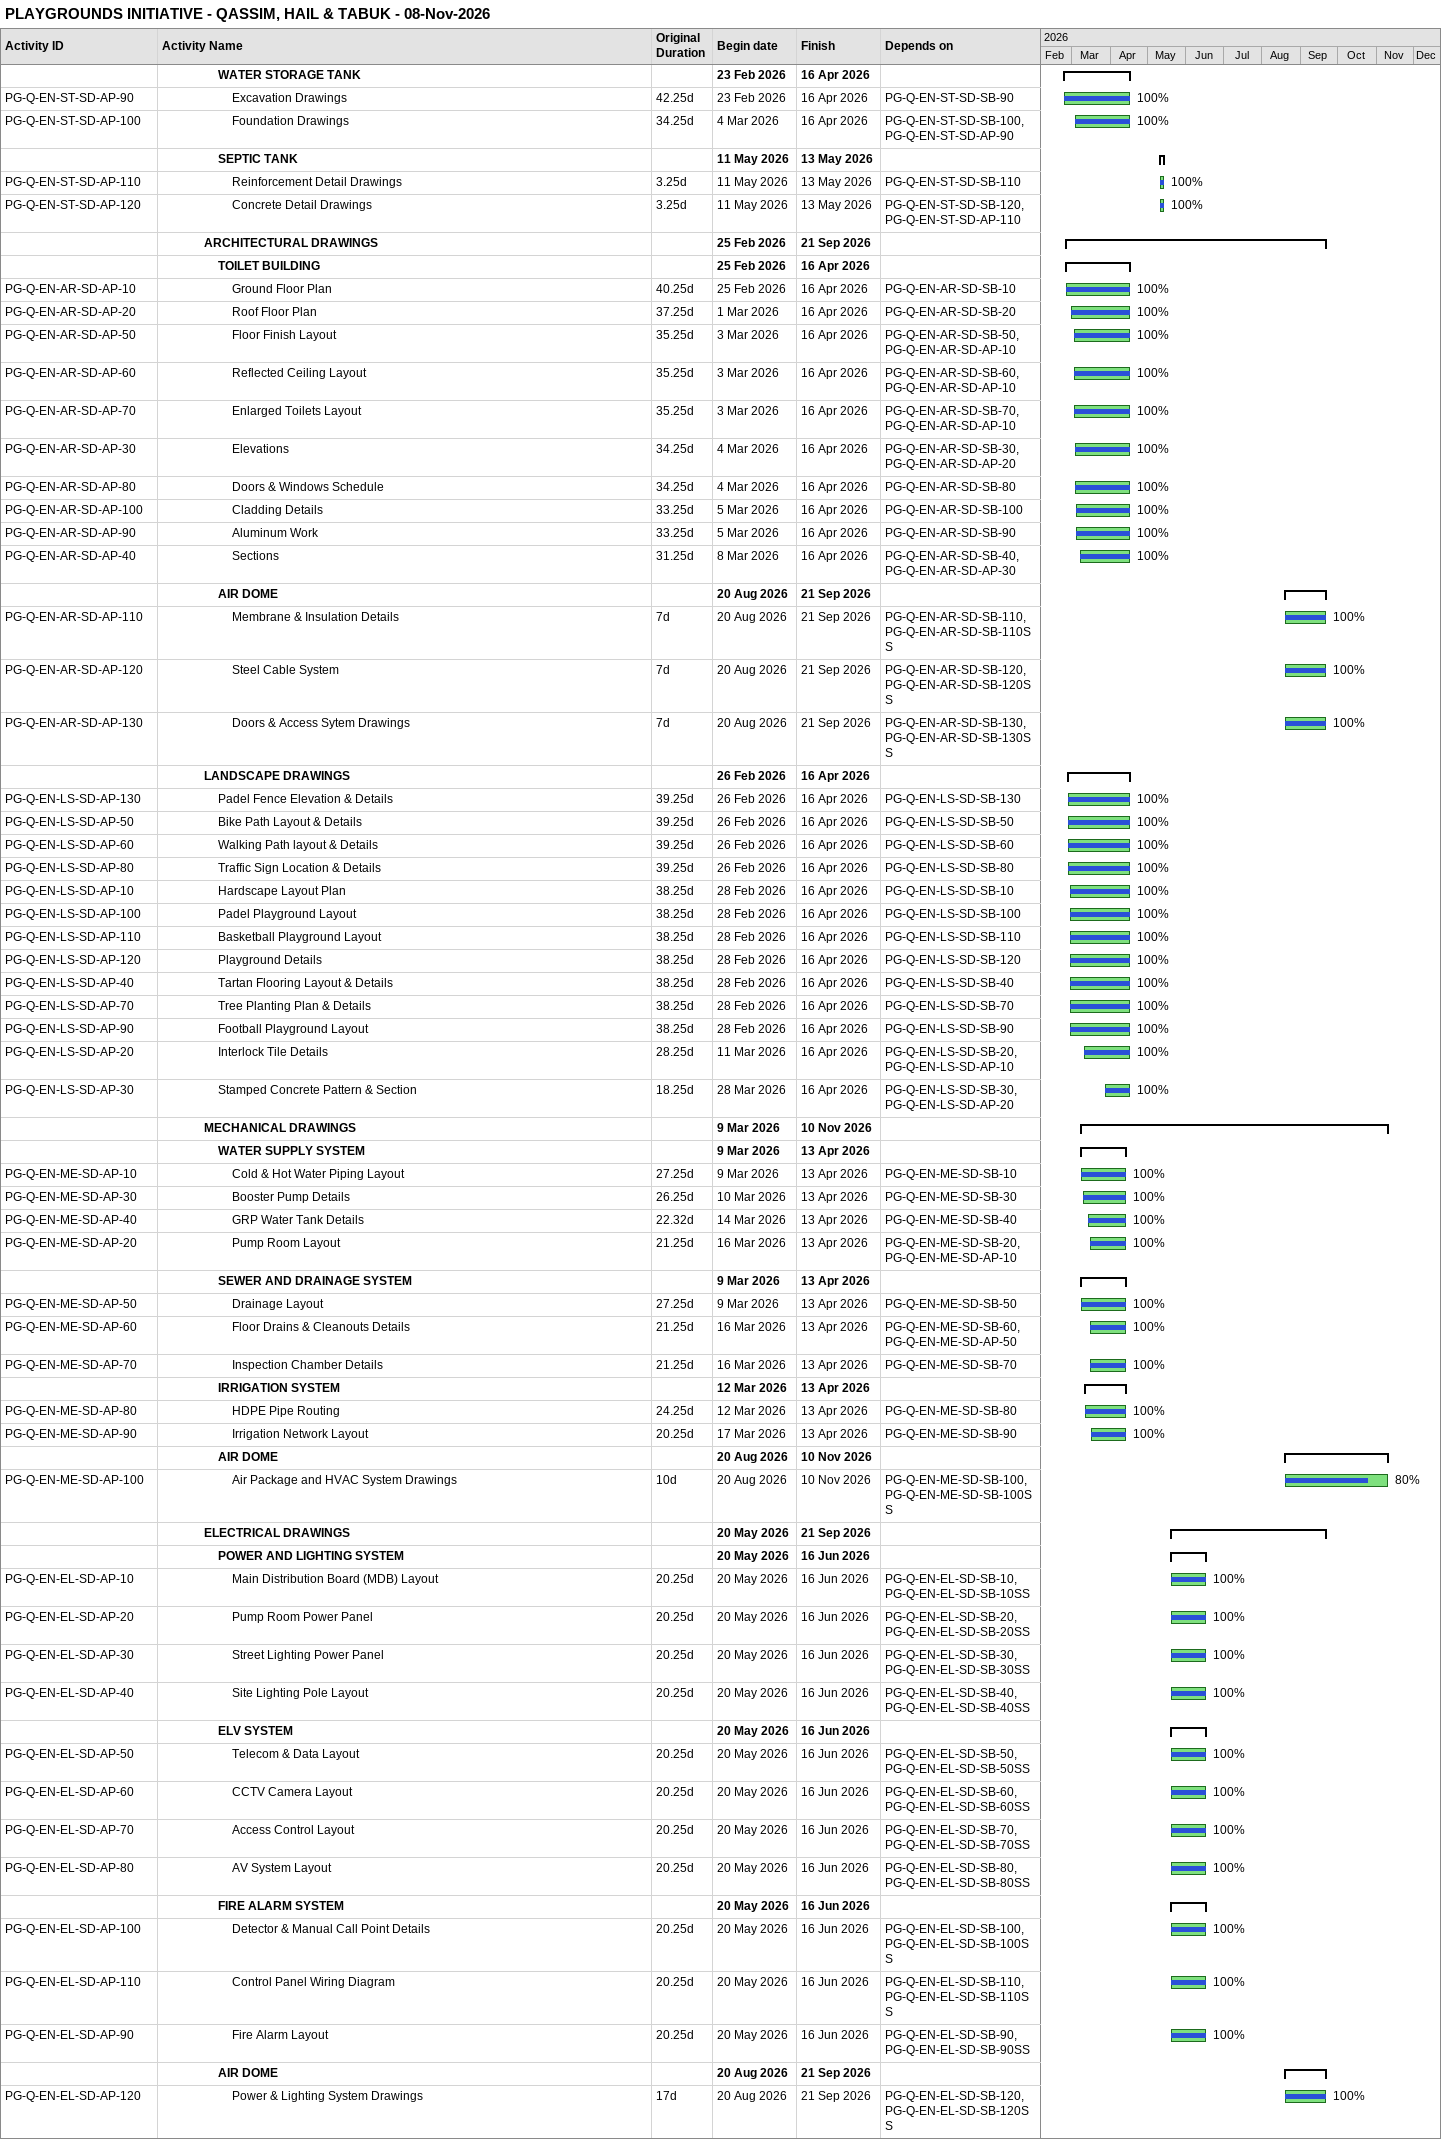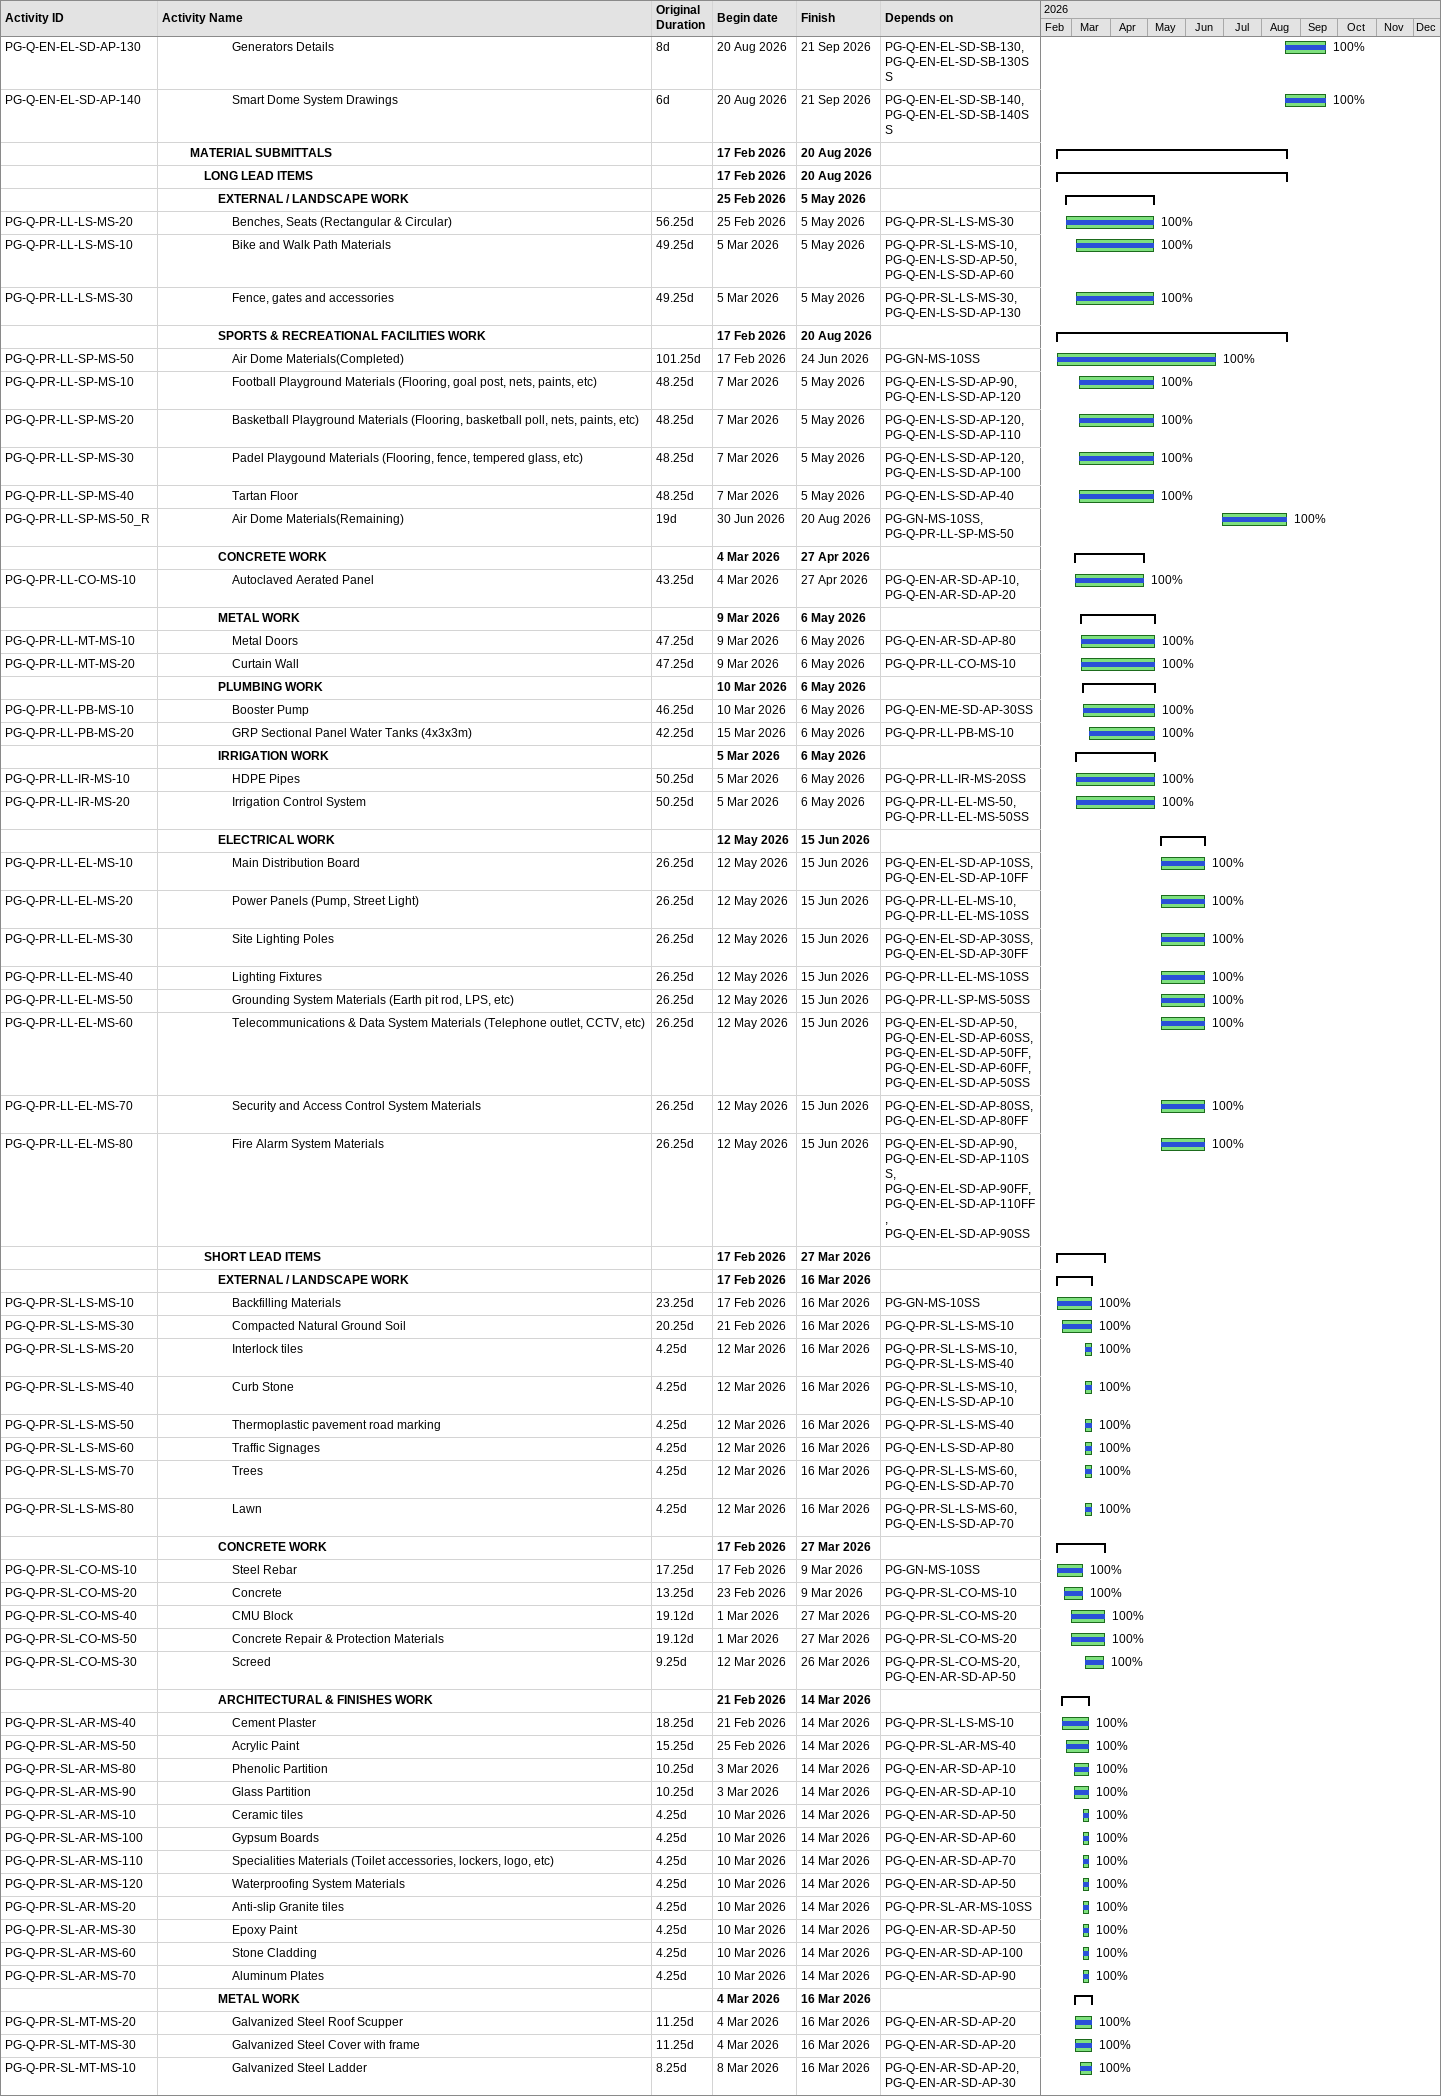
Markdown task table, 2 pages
PLAYGROUNDS INITIATIVE - QASSIM, HAIL & TABUK - 08-Nov-2026

| ID | Level | Task | Original duration | Start | Finish | Predecessors | % complete |
|---|---|---|---|---|---|---|---|
|  | 5 | **WATER STORAGE TANK** |  | 2026-02-23 | 2026-04-16 |  |  |
| PG-Q-EN-ST-SD-AP-90 | 6 | Excavation Drawings | 42.25d | 2026-02-23 | 2026-04-16 | PG-Q-EN-ST-SD-SB-90 | 100 |
| PG-Q-EN-ST-SD-AP-100 | 6 | Foundation Drawings | 34.25d | 2026-03-04 | 2026-04-16 | PG-Q-EN-ST-SD-SB-100, PG-Q-EN-ST-SD-AP-90 | 100 |
|  | 5 | **SEPTIC TANK** |  | 2026-05-11 | 2026-05-13 |  |  |
| PG-Q-EN-ST-SD-AP-110 | 6 | Reinforcement Detail Drawings | 3.25d | 2026-05-11 | 2026-05-13 | PG-Q-EN-ST-SD-SB-110 | 100 |
| PG-Q-EN-ST-SD-AP-120 | 6 | Concrete Detail Drawings | 3.25d | 2026-05-11 | 2026-05-13 | PG-Q-EN-ST-SD-SB-120, PG-Q-EN-ST-SD-AP-110 | 100 |
|  | 4 | **ARCHITECTURAL DRAWINGS** |  | 2026-02-25 | 2026-09-21 |  |  |
|  | 5 | **TOILET BUILDING** |  | 2026-02-25 | 2026-04-16 |  |  |
| PG-Q-EN-AR-SD-AP-10 | 6 | Ground Floor Plan | 40.25d | 2026-02-25 | 2026-04-16 | PG-Q-EN-AR-SD-SB-10 | 100 |
| PG-Q-EN-AR-SD-AP-20 | 6 | Roof Floor Plan | 37.25d | 2026-03-01 | 2026-04-16 | PG-Q-EN-AR-SD-SB-20 | 100 |
| PG-Q-EN-AR-SD-AP-50 | 6 | Floor Finish Layout | 35.25d | 2026-03-03 | 2026-04-16 | PG-Q-EN-AR-SD-SB-50, PG-Q-EN-AR-SD-AP-10 | 100 |
| PG-Q-EN-AR-SD-AP-60 | 6 | Reflected Ceiling Layout | 35.25d | 2026-03-03 | 2026-04-16 | PG-Q-EN-AR-SD-SB-60, PG-Q-EN-AR-SD-AP-10 | 100 |
| PG-Q-EN-AR-SD-AP-70 | 6 | Enlarged Toilets Layout | 35.25d | 2026-03-03 | 2026-04-16 | PG-Q-EN-AR-SD-SB-70, PG-Q-EN-AR-SD-AP-10 | 100 |
| PG-Q-EN-AR-SD-AP-30 | 6 | Elevations | 34.25d | 2026-03-04 | 2026-04-16 | PG-Q-EN-AR-SD-SB-30, PG-Q-EN-AR-SD-AP-20 | 100 |
| PG-Q-EN-AR-SD-AP-80 | 6 | Doors & Windows Schedule | 34.25d | 2026-03-04 | 2026-04-16 | PG-Q-EN-AR-SD-SB-80 | 100 |
| PG-Q-EN-AR-SD-AP-100 | 6 | Cladding Details | 33.25d | 2026-03-05 | 2026-04-16 | PG-Q-EN-AR-SD-SB-100 | 100 |
| PG-Q-EN-AR-SD-AP-90 | 6 | Aluminum Work | 33.25d | 2026-03-05 | 2026-04-16 | PG-Q-EN-AR-SD-SB-90 | 100 |
| PG-Q-EN-AR-SD-AP-40 | 6 | Sections | 31.25d | 2026-03-08 | 2026-04-16 | PG-Q-EN-AR-SD-SB-40, PG-Q-EN-AR-SD-AP-30 | 100 |
|  | 5 | **AIR DOME** |  | 2026-08-20 | 2026-09-21 |  |  |
| PG-Q-EN-AR-SD-AP-110 | 6 | Membrane & Insulation Details | 7d | 2026-08-20 | 2026-09-21 | PG-Q-EN-AR-SD-SB-110, PG-Q-EN-AR-SD-SB-110SS | 100 |
| PG-Q-EN-AR-SD-AP-120 | 6 | Steel Cable System | 7d | 2026-08-20 | 2026-09-21 | PG-Q-EN-AR-SD-SB-120, PG-Q-EN-AR-SD-SB-120SS | 100 |
| PG-Q-EN-AR-SD-AP-130 | 6 | Doors & Access Sytem Drawings | 7d | 2026-08-20 | 2026-09-21 | PG-Q-EN-AR-SD-SB-130, PG-Q-EN-AR-SD-SB-130SS | 100 |
|  | 4 | **LANDSCAPE DRAWINGS** |  | 2026-02-26 | 2026-04-16 |  |  |
| PG-Q-EN-LS-SD-AP-130 | 5 | Padel Fence Elevation & Details | 39.25d | 2026-02-26 | 2026-04-16 | PG-Q-EN-LS-SD-SB-130 | 100 |
| PG-Q-EN-LS-SD-AP-50 | 5 | Bike Path Layout & Details | 39.25d | 2026-02-26 | 2026-04-16 | PG-Q-EN-LS-SD-SB-50 | 100 |
| PG-Q-EN-LS-SD-AP-60 | 5 | Walking Path layout & Details | 39.25d | 2026-02-26 | 2026-04-16 | PG-Q-EN-LS-SD-SB-60 | 100 |
| PG-Q-EN-LS-SD-AP-80 | 5 | Traffic Sign Location & Details | 39.25d | 2026-02-26 | 2026-04-16 | PG-Q-EN-LS-SD-SB-80 | 100 |
| PG-Q-EN-LS-SD-AP-10 | 5 | Hardscape Layout Plan | 38.25d | 2026-02-28 | 2026-04-16 | PG-Q-EN-LS-SD-SB-10 | 100 |
| PG-Q-EN-LS-SD-AP-100 | 5 | Padel Playground Layout | 38.25d | 2026-02-28 | 2026-04-16 | PG-Q-EN-LS-SD-SB-100 | 100 |
| PG-Q-EN-LS-SD-AP-110 | 5 | Basketball Playground Layout | 38.25d | 2026-02-28 | 2026-04-16 | PG-Q-EN-LS-SD-SB-110 | 100 |
| PG-Q-EN-LS-SD-AP-120 | 5 | Playground Details | 38.25d | 2026-02-28 | 2026-04-16 | PG-Q-EN-LS-SD-SB-120 | 100 |
| PG-Q-EN-LS-SD-AP-40 | 5 | Tartan Flooring Layout & Details | 38.25d | 2026-02-28 | 2026-04-16 | PG-Q-EN-LS-SD-SB-40 | 100 |
| PG-Q-EN-LS-SD-AP-70 | 5 | Tree Planting Plan & Details | 38.25d | 2026-02-28 | 2026-04-16 | PG-Q-EN-LS-SD-SB-70 | 100 |
| PG-Q-EN-LS-SD-AP-90 | 5 | Football Playground Layout | 38.25d | 2026-02-28 | 2026-04-16 | PG-Q-EN-LS-SD-SB-90 | 100 |
| PG-Q-EN-LS-SD-AP-20 | 5 | Interlock Tile Details | 28.25d | 2026-03-11 | 2026-04-16 | PG-Q-EN-LS-SD-SB-20, PG-Q-EN-LS-SD-AP-10 | 100 |
| PG-Q-EN-LS-SD-AP-30 | 5 | Stamped Concrete Pattern & Section | 18.25d | 2026-03-28 | 2026-04-16 | PG-Q-EN-LS-SD-SB-30, PG-Q-EN-LS-SD-AP-20 | 100 |
|  | 4 | **MECHANICAL DRAWINGS** |  | 2026-03-09 | 2026-11-10 |  |  |
|  | 5 | **WATER SUPPLY SYSTEM** |  | 2026-03-09 | 2026-04-13 |  |  |
| PG-Q-EN-ME-SD-AP-10 | 6 | Cold & Hot Water Piping Layout | 27.25d | 2026-03-09 | 2026-04-13 | PG-Q-EN-ME-SD-SB-10 | 100 |
| PG-Q-EN-ME-SD-AP-30 | 6 | Booster Pump Details | 26.25d | 2026-03-10 | 2026-04-13 | PG-Q-EN-ME-SD-SB-30 | 100 |
| PG-Q-EN-ME-SD-AP-40 | 6 | GRP Water Tank Details | 22.32d | 2026-03-14 | 2026-04-13 | PG-Q-EN-ME-SD-SB-40 | 100 |
| PG-Q-EN-ME-SD-AP-20 | 6 | Pump Room Layout | 21.25d | 2026-03-16 | 2026-04-13 | PG-Q-EN-ME-SD-SB-20, PG-Q-EN-ME-SD-AP-10 | 100 |
|  | 5 | **SEWER AND DRAINAGE SYSTEM** |  | 2026-03-09 | 2026-04-13 |  |  |
| PG-Q-EN-ME-SD-AP-50 | 6 | Drainage Layout | 27.25d | 2026-03-09 | 2026-04-13 | PG-Q-EN-ME-SD-SB-50 | 100 |
| PG-Q-EN-ME-SD-AP-60 | 6 | Floor Drains & Cleanouts Details | 21.25d | 2026-03-16 | 2026-04-13 | PG-Q-EN-ME-SD-SB-60, PG-Q-EN-ME-SD-AP-50 | 100 |
| PG-Q-EN-ME-SD-AP-70 | 6 | Inspection Chamber Details | 21.25d | 2026-03-16 | 2026-04-13 | PG-Q-EN-ME-SD-SB-70 | 100 |
|  | 5 | **IRRIGATION SYSTEM** |  | 2026-03-12 | 2026-04-13 |  |  |
| PG-Q-EN-ME-SD-AP-80 | 6 | HDPE Pipe Routing | 24.25d | 2026-03-12 | 2026-04-13 | PG-Q-EN-ME-SD-SB-80 | 100 |
| PG-Q-EN-ME-SD-AP-90 | 6 | Irrigation Network Layout | 20.25d | 2026-03-17 | 2026-04-13 | PG-Q-EN-ME-SD-SB-90 | 100 |
|  | 5 | **AIR DOME** |  | 2026-08-20 | 2026-11-10 |  |  |
| PG-Q-EN-ME-SD-AP-100 | 6 | Air Package and HVAC System Drawings | 10d | 2026-08-20 | 2026-11-10 | PG-Q-EN-ME-SD-SB-100, PG-Q-EN-ME-SD-SB-100SS | 80 |
|  | 4 | **ELECTRICAL DRAWINGS** |  | 2026-05-20 | 2026-09-21 |  |  |
|  | 5 | **POWER AND LIGHTING SYSTEM** |  | 2026-05-20 | 2026-06-16 |  |  |
| PG-Q-EN-EL-SD-AP-10 | 6 | Main Distribution Board (MDB) Layout | 20.25d | 2026-05-20 | 2026-06-16 | PG-Q-EN-EL-SD-SB-10, PG-Q-EN-EL-SD-SB-10SS | 100 |
| PG-Q-EN-EL-SD-AP-20 | 6 | Pump Room Power Panel | 20.25d | 2026-05-20 | 2026-06-16 | PG-Q-EN-EL-SD-SB-20, PG-Q-EN-EL-SD-SB-20SS | 100 |
| PG-Q-EN-EL-SD-AP-30 | 6 | Street Lighting Power Panel | 20.25d | 2026-05-20 | 2026-06-16 | PG-Q-EN-EL-SD-SB-30, PG-Q-EN-EL-SD-SB-30SS | 100 |
| PG-Q-EN-EL-SD-AP-40 | 6 | Site Lighting Pole Layout | 20.25d | 2026-05-20 | 2026-06-16 | PG-Q-EN-EL-SD-SB-40, PG-Q-EN-EL-SD-SB-40SS | 100 |
|  | 5 | **ELV SYSTEM** |  | 2026-05-20 | 2026-06-16 |  |  |
| PG-Q-EN-EL-SD-AP-50 | 6 | Telecom & Data Layout | 20.25d | 2026-05-20 | 2026-06-16 | PG-Q-EN-EL-SD-SB-50, PG-Q-EN-EL-SD-SB-50SS | 100 |
| PG-Q-EN-EL-SD-AP-60 | 6 | CCTV Camera Layout | 20.25d | 2026-05-20 | 2026-06-16 | PG-Q-EN-EL-SD-SB-60, PG-Q-EN-EL-SD-SB-60SS | 100 |
| PG-Q-EN-EL-SD-AP-70 | 6 | Access Control Layout | 20.25d | 2026-05-20 | 2026-06-16 | PG-Q-EN-EL-SD-SB-70, PG-Q-EN-EL-SD-SB-70SS | 100 |
| PG-Q-EN-EL-SD-AP-80 | 6 | AV System Layout | 20.25d | 2026-05-20 | 2026-06-16 | PG-Q-EN-EL-SD-SB-80, PG-Q-EN-EL-SD-SB-80SS | 100 |
|  | 5 | **FIRE ALARM SYSTEM** |  | 2026-05-20 | 2026-06-16 |  |  |
| PG-Q-EN-EL-SD-AP-100 | 6 | Detector & Manual Call Point Details | 20.25d | 2026-05-20 | 2026-06-16 | PG-Q-EN-EL-SD-SB-100, PG-Q-EN-EL-SD-SB-100SS | 100 |
| PG-Q-EN-EL-SD-AP-110 | 6 | Control Panel Wiring Diagram | 20.25d | 2026-05-20 | 2026-06-16 | PG-Q-EN-EL-SD-SB-110, PG-Q-EN-EL-SD-SB-110SS | 100 |
| PG-Q-EN-EL-SD-AP-90 | 6 | Fire Alarm Layout | 20.25d | 2026-05-20 | 2026-06-16 | PG-Q-EN-EL-SD-SB-90, PG-Q-EN-EL-SD-SB-90SS | 100 |
|  | 5 | **AIR DOME** |  | 2026-08-20 | 2026-09-21 |  |  |
| PG-Q-EN-EL-SD-AP-120 | 6 | Power & Lighting System Drawings | 17d | 2026-08-20 | 2026-09-21 | PG-Q-EN-EL-SD-SB-120, PG-Q-EN-EL-SD-SB-120SS | 100 |
| PG-Q-EN-EL-SD-AP-130 | 6 | Generators Details | 8d | 2026-08-20 | 2026-09-21 | PG-Q-EN-EL-SD-SB-130, PG-Q-EN-EL-SD-SB-130SS | 100 |
| PG-Q-EN-EL-SD-AP-140 | 6 | Smart Dome System Drawings | 6d | 2026-08-20 | 2026-09-21 | PG-Q-EN-EL-SD-SB-140, PG-Q-EN-EL-SD-SB-140SS | 100 |
|  | 3 | **MATERIAL SUBMITTALS** |  | 2026-02-17 | 2026-08-20 |  |  |
|  | 4 | **LONG LEAD ITEMS** |  | 2026-02-17 | 2026-08-20 |  |  |
|  | 5 | **EXTERNAL / LANDSCAPE WORK** |  | 2026-02-25 | 2026-05-05 |  |  |
| PG-Q-PR-LL-LS-MS-20 | 6 | Benches, Seats (Rectangular & Circular) | 56.25d | 2026-02-25 | 2026-05-05 | PG-Q-PR-SL-LS-MS-30 | 100 |
| PG-Q-PR-LL-LS-MS-10 | 6 | Bike and Walk Path Materials | 49.25d | 2026-03-05 | 2026-05-05 | PG-Q-PR-SL-LS-MS-10, PG-Q-EN-LS-SD-AP-50, PG-Q-EN-LS-SD-AP-60 | 100 |
| PG-Q-PR-LL-LS-MS-30 | 6 | Fence, gates and accessories | 49.25d | 2026-03-05 | 2026-05-05 | PG-Q-PR-SL-LS-MS-30, PG-Q-EN-LS-SD-AP-130 | 100 |
|  | 5 | **SPORTS & RECREATIONAL FACILITIES WORK** |  | 2026-02-17 | 2026-08-20 |  |  |
| PG-Q-PR-LL-SP-MS-50 | 6 | Air Dome Materials(Completed) | 101.25d | 2026-02-17 | 2026-06-24 | PG-GN-MS-10SS | 100 |
| PG-Q-PR-LL-SP-MS-10 | 6 | Football Playground Materials (Flooring, goal post, nets, paints, etc) | 48.25d | 2026-03-07 | 2026-05-05 | PG-Q-EN-LS-SD-AP-90, PG-Q-EN-LS-SD-AP-120 | 100 |
| PG-Q-PR-LL-SP-MS-20 | 6 | Basketball Playground Materials (Flooring, basketball poll, nets, paints, etc) | 48.25d | 2026-03-07 | 2026-05-05 | PG-Q-EN-LS-SD-AP-120, PG-Q-EN-LS-SD-AP-110 | 100 |
| PG-Q-PR-LL-SP-MS-30 | 6 | Padel Playgound Materials (Flooring, fence, tempered glass, etc) | 48.25d | 2026-03-07 | 2026-05-05 | PG-Q-EN-LS-SD-AP-120, PG-Q-EN-LS-SD-AP-100 | 100 |
| PG-Q-PR-LL-SP-MS-40 | 6 | Tartan Floor | 48.25d | 2026-03-07 | 2026-05-05 | PG-Q-EN-LS-SD-AP-40 | 100 |
| PG-Q-PR-LL-SP-MS-50_R | 6 | Air Dome Materials(Remaining) | 19d | 2026-06-30 | 2026-08-20 | PG-GN-MS-10SS, PG-Q-PR-LL-SP-MS-50 | 100 |
|  | 5 | **CONCRETE WORK** |  | 2026-03-04 | 2026-04-27 |  |  |
| PG-Q-PR-LL-CO-MS-10 | 6 | Autoclaved Aerated Panel | 43.25d | 2026-03-04 | 2026-04-27 | PG-Q-EN-AR-SD-AP-10, PG-Q-EN-AR-SD-AP-20 | 100 |
|  | 5 | **METAL WORK** |  | 2026-03-09 | 2026-05-06 |  |  |
| PG-Q-PR-LL-MT-MS-10 | 6 | Metal Doors | 47.25d | 2026-03-09 | 2026-05-06 | PG-Q-EN-AR-SD-AP-80 | 100 |
| PG-Q-PR-LL-MT-MS-20 | 6 | Curtain Wall | 47.25d | 2026-03-09 | 2026-05-06 | PG-Q-PR-LL-CO-MS-10 | 100 |
|  | 5 | **PLUMBING WORK** |  | 2026-03-10 | 2026-05-06 |  |  |
| PG-Q-PR-LL-PB-MS-10 | 6 | Booster Pump | 46.25d | 2026-03-10 | 2026-05-06 | PG-Q-EN-ME-SD-AP-30SS | 100 |
| PG-Q-PR-LL-PB-MS-20 | 6 | GRP Sectional Panel Water Tanks (4x3x3m) | 42.25d | 2026-03-15 | 2026-05-06 | PG-Q-PR-LL-PB-MS-10 | 100 |
|  | 5 | **IRRIGATION WORK** |  | 2026-03-05 | 2026-05-06 |  |  |
| PG-Q-PR-LL-IR-MS-10 | 6 | HDPE Pipes | 50.25d | 2026-03-05 | 2026-05-06 | PG-Q-PR-LL-IR-MS-20SS | 100 |
| PG-Q-PR-LL-IR-MS-20 | 6 | Irrigation Control System | 50.25d | 2026-03-05 | 2026-05-06 | PG-Q-PR-LL-EL-MS-50, PG-Q-PR-LL-EL-MS-50SS | 100 |
|  | 5 | **ELECTRICAL WORK** |  | 2026-05-12 | 2026-06-15 |  |  |
| PG-Q-PR-LL-EL-MS-10 | 6 | Main Distribution Board | 26.25d | 2026-05-12 | 2026-06-15 | PG-Q-EN-EL-SD-AP-10SS, PG-Q-EN-EL-SD-AP-10FF | 100 |
| PG-Q-PR-LL-EL-MS-20 | 6 | Power Panels (Pump, Street Light) | 26.25d | 2026-05-12 | 2026-06-15 | PG-Q-PR-LL-EL-MS-10, PG-Q-PR-LL-EL-MS-10SS | 100 |
| PG-Q-PR-LL-EL-MS-30 | 6 | Site Lighting Poles | 26.25d | 2026-05-12 | 2026-06-15 | PG-Q-EN-EL-SD-AP-30SS, PG-Q-EN-EL-SD-AP-30FF | 100 |
| PG-Q-PR-LL-EL-MS-40 | 6 | Lighting Fixtures | 26.25d | 2026-05-12 | 2026-06-15 | PG-Q-PR-LL-EL-MS-10SS | 100 |
| PG-Q-PR-LL-EL-MS-50 | 6 | Grounding System Materials (Earth pit rod, LPS, etc) | 26.25d | 2026-05-12 | 2026-06-15 | PG-Q-PR-LL-SP-MS-50SS | 100 |
| PG-Q-PR-LL-EL-MS-60 | 6 | Telecommunications & Data System Materials (Telephone outlet, CCTV, etc) | 26.25d | 2026-05-12 | 2026-06-15 | PG-Q-EN-EL-SD-AP-50, PG-Q-EN-EL-SD-AP-60SS, PG-Q-EN-EL-SD-AP-50FF, PG-Q-EN-EL-SD-AP-60FF, PG-Q-EN-EL-SD-AP-50SS | 100 |
| PG-Q-PR-LL-EL-MS-70 | 6 | Security and Access Control System Materials | 26.25d | 2026-05-12 | 2026-06-15 | PG-Q-EN-EL-SD-AP-80SS, PG-Q-EN-EL-SD-AP-80FF | 100 |
| PG-Q-PR-LL-EL-MS-80 | 6 | Fire Alarm System Materials | 26.25d | 2026-05-12 | 2026-06-15 | PG-Q-EN-EL-SD-AP-90, PG-Q-EN-EL-SD-AP-110SS, PG-Q-EN-EL-SD-AP-90FF, PG-Q-EN-EL-SD-AP-110FF, PG-Q-EN-EL-SD-AP-90SS | 100 |
|  | 4 | **SHORT LEAD ITEMS** |  | 2026-02-17 | 2026-03-27 |  |  |
|  | 5 | **EXTERNAL / LANDSCAPE WORK** |  | 2026-02-17 | 2026-03-16 |  |  |
| PG-Q-PR-SL-LS-MS-10 | 6 | Backfilling Materials | 23.25d | 2026-02-17 | 2026-03-16 | PG-GN-MS-10SS | 100 |
| PG-Q-PR-SL-LS-MS-30 | 6 | Compacted Natural Ground Soil | 20.25d | 2026-02-21 | 2026-03-16 | PG-Q-PR-SL-LS-MS-10 | 100 |
| PG-Q-PR-SL-LS-MS-20 | 6 | Interlock tiles | 4.25d | 2026-03-12 | 2026-03-16 | PG-Q-PR-SL-LS-MS-10, PG-Q-PR-SL-LS-MS-40 | 100 |
| PG-Q-PR-SL-LS-MS-40 | 6 | Curb Stone | 4.25d | 2026-03-12 | 2026-03-16 | PG-Q-PR-SL-LS-MS-10, PG-Q-EN-LS-SD-AP-10 | 100 |
| PG-Q-PR-SL-LS-MS-50 | 6 | Thermoplastic pavement road marking | 4.25d | 2026-03-12 | 2026-03-16 | PG-Q-PR-SL-LS-MS-40 | 100 |
| PG-Q-PR-SL-LS-MS-60 | 6 | Traffic Signages | 4.25d | 2026-03-12 | 2026-03-16 | PG-Q-EN-LS-SD-AP-80 | 100 |
| PG-Q-PR-SL-LS-MS-70 | 6 | Trees | 4.25d | 2026-03-12 | 2026-03-16 | PG-Q-PR-SL-LS-MS-60, PG-Q-EN-LS-SD-AP-70 | 100 |
| PG-Q-PR-SL-LS-MS-80 | 6 | Lawn | 4.25d | 2026-03-12 | 2026-03-16 | PG-Q-PR-SL-LS-MS-60, PG-Q-EN-LS-SD-AP-70 | 100 |
|  | 5 | **CONCRETE WORK** |  | 2026-02-17 | 2026-03-27 |  |  |
| PG-Q-PR-SL-CO-MS-10 | 6 | Steel Rebar | 17.25d | 2026-02-17 | 2026-03-09 | PG-GN-MS-10SS | 100 |
| PG-Q-PR-SL-CO-MS-20 | 6 | Concrete | 13.25d | 2026-02-23 | 2026-03-09 | PG-Q-PR-SL-CO-MS-10 | 100 |
| PG-Q-PR-SL-CO-MS-40 | 6 | CMU Block | 19.12d | 2026-03-01 | 2026-03-27 | PG-Q-PR-SL-CO-MS-20 | 100 |
| PG-Q-PR-SL-CO-MS-50 | 6 | Concrete Repair & Protection Materials | 19.12d | 2026-03-01 | 2026-03-27 | PG-Q-PR-SL-CO-MS-20 | 100 |
| PG-Q-PR-SL-CO-MS-30 | 6 | Screed | 9.25d | 2026-03-12 | 2026-03-26 | PG-Q-PR-SL-CO-MS-20, PG-Q-EN-AR-SD-AP-50 | 100 |
|  | 5 | **ARCHITECTURAL & FINISHES WORK** |  | 2026-02-21 | 2026-03-14 |  |  |
| PG-Q-PR-SL-AR-MS-40 | 6 | Cement Plaster | 18.25d | 2026-02-21 | 2026-03-14 | PG-Q-PR-SL-LS-MS-10 | 100 |
| PG-Q-PR-SL-AR-MS-50 | 6 | Acrylic Paint | 15.25d | 2026-02-25 | 2026-03-14 | PG-Q-PR-SL-AR-MS-40 | 100 |
| PG-Q-PR-SL-AR-MS-80 | 6 | Phenolic Partition | 10.25d | 2026-03-03 | 2026-03-14 | PG-Q-EN-AR-SD-AP-10 | 100 |
| PG-Q-PR-SL-AR-MS-90 | 6 | Glass Partition | 10.25d | 2026-03-03 | 2026-03-14 | PG-Q-EN-AR-SD-AP-10 | 100 |
| PG-Q-PR-SL-AR-MS-10 | 6 | Ceramic tiles | 4.25d | 2026-03-10 | 2026-03-14 | PG-Q-EN-AR-SD-AP-50 | 100 |
| PG-Q-PR-SL-AR-MS-100 | 6 | Gypsum Boards | 4.25d | 2026-03-10 | 2026-03-14 | PG-Q-EN-AR-SD-AP-60 | 100 |
| PG-Q-PR-SL-AR-MS-110 | 6 | Specialities Materials (Toilet accessories, lockers, logo, etc) | 4.25d | 2026-03-10 | 2026-03-14 | PG-Q-EN-AR-SD-AP-70 | 100 |
| PG-Q-PR-SL-AR-MS-120 | 6 | Waterproofing System Materials | 4.25d | 2026-03-10 | 2026-03-14 | PG-Q-EN-AR-SD-AP-50 | 100 |
| PG-Q-PR-SL-AR-MS-20 | 6 | Anti-slip Granite tiles | 4.25d | 2026-03-10 | 2026-03-14 | PG-Q-PR-SL-AR-MS-10SS | 100 |
| PG-Q-PR-SL-AR-MS-30 | 6 | Epoxy Paint | 4.25d | 2026-03-10 | 2026-03-14 | PG-Q-EN-AR-SD-AP-50 | 100 |
| PG-Q-PR-SL-AR-MS-60 | 6 | Stone Cladding | 4.25d | 2026-03-10 | 2026-03-14 | PG-Q-EN-AR-SD-AP-100 | 100 |
| PG-Q-PR-SL-AR-MS-70 | 6 | Aluminum Plates | 4.25d | 2026-03-10 | 2026-03-14 | PG-Q-EN-AR-SD-AP-90 | 100 |
|  | 5 | **METAL WORK** |  | 2026-03-04 | 2026-03-16 |  |  |
| PG-Q-PR-SL-MT-MS-20 | 6 | Galvanized Steel Roof Scupper | 11.25d | 2026-03-04 | 2026-03-16 | PG-Q-EN-AR-SD-AP-20 | 100 |
| PG-Q-PR-SL-MT-MS-30 | 6 | Galvanized Steel Cover with frame | 11.25d | 2026-03-04 | 2026-03-16 | PG-Q-EN-AR-SD-AP-20 | 100 |
| PG-Q-PR-SL-MT-MS-10 | 6 | Galvanized Steel Ladder | 8.25d | 2026-03-08 | 2026-03-16 | PG-Q-EN-AR-SD-AP-20, PG-Q-EN-AR-SD-AP-30 | 100 |
